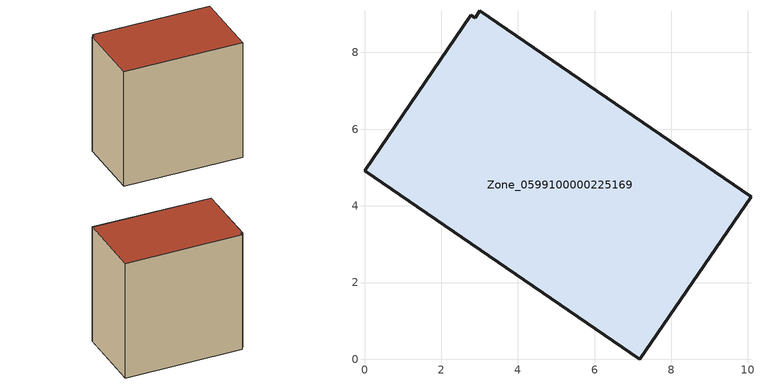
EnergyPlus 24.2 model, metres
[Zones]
Zone_0599100000225169
 floor ground (C_G): 3.01,9.09 10.08,4.24 7.18,0 0,4.92 2.77,8.98 2.89,8.9 z0
 wall outside (C_F): 7.18,0 10.08,4.24 3.01,9.09 2.89,8.9 2.77,8.98 0,4.92 7.18,0 z0:8.91
 roof outside (C_R): 10.08,4.24 3.01,9.09 2.89,8.9 2.77,8.98 0,4.92 7.18,0 z8.91
[BUILDING]
Pand.0599100000225169: North Axis=0; Terrain=City; Loads Convergence Tolerance Value=0.04; Temperature Convergence Tolerance Value=0.4; Solar Distribution=FullExterior; Maximum Number of Warmup Days=25; Minimum Number of Warmup Days=1
[Site:Location]
Rotterdam.The.Hague.AP_ZH_NLD Design_Conditions: Latitude=51.96; Longitude=4.45; Time Zone=1; Elevation=-4.5
[SITE:GROUNDTEMPERATURE:BUILDINGSURFACE]
18, 18, 18, 18, 18, 18, 18, 18, 18, 18, 18, 18
[MATERIAL] Thermal Absorptance=0.9; Solar Absorptance=0.7; Visible Absorptance=0.7
Name | Roughness | Thickness | Conductivity | Density | Specific Heat
G.TI.1946 | MediumSmooth | 0.15 | 1 | 540 | 1210
F.TI.1946 | Rough | 0.3 | 0.857143 | 1920 | 840
R.TI.1946 | MediumRough | 0.2 | 0.1 | 1500 | 1000
[CONSTRUCTION]
C_G: G.TI.1946
C_F: F.TI.1946
C_R: R.TI.1946
[ZONE]
Zone_0599100000225169: Type=1; Multiplier=1; Ceiling Height=Autocalculate; Volume=Autocalculate; Floor Area=autocalculate; Part of Total Floor Area=Yes
[ZONEINFILTRATION:DESIGNFLOWRATE]
Infil_Zone_0599100000225169: Zone or ZoneList or Space or SpaceList=Zone_0599100000225169; Schedule=AlwaysOn; Design Flow Rate Calculation Method=Flow/Area; Flow Rate per Floor Area=0.003; Constant Term Coefficient=1; Temperature Term Coefficient=0; Velocity Term Coefficient=0; Velocity Squared Term Coefficient=0
[HVACTEMPLATE:ZONE:IDEALLOADSAIRSYSTEM]
Zone_0599100000225169: Maximum Heating Supply Air Temperature=50; Minimum Cooling Supply Air Temperature=13; Maximum Heating Supply Air Humidity Ratio=0.0156; Minimum Cooling Supply Air Humidity Ratio=0.0077; Heating Limit=NoLimit; Cooling Limit=NoLimit; Dehumidification Control Type=ConstantSensibleHeatRatio; Cooling Sensible Heat Ratio=0.7; Dehumidification Setpoint=60; Humidification Control Type=None; Humidification Setpoint=30; Outdoor Air Method=None; Outdoor Air Flow Rate per Person=0.00944; Outdoor Air Flow Rate per Zone Floor Area=0; Outdoor Air Flow Rate per Zone=0; Demand Controlled Ventilation Type=None; Outdoor Air Economizer Type=NoEconomizer; Heat Recovery Type=None; Sensible Heat Recovery Effectiveness=0.7; Latent Heat Recovery Effectiveness=0.65
[ZONECONTROL:THERMOSTAT]
ThermostatControl_Zone_0599100000225169: Zone or ZoneList=Zone_0599100000225169; Control Type Schedule=DualSetpointControlType; Control 1=Thermostat_Zone_0599100000225169; Temperature Difference Between Cutout And Setpoint=0
[THERMOSTATSETPOINT:DUALSETPOINT]
Thermostat_Zone_0599100000225169: Heating Setpoint Temperature Schedule=HeatingSetpoint_Zone_0599100000225169; Cooling Setpoint Temperature Schedule=CoolingSetpoint_Zone_0599100000225169
[SCHEDULE:COMPACT]
HeatingSetpoint_Zone_0599100000225169: Through: 12/31, For: AllDays, Until: 24:00, 21
CoolingSetpoint_Zone_0599100000225169: Through: 12/31, For: AllDays, Until: 24:00, 24
DualSetpointControlType: Through: 12/31, For: AllDays, Until: 24:00, 4
AlwaysOn: Through: 12/31, For: AllDays, Until: 24:00, 1
